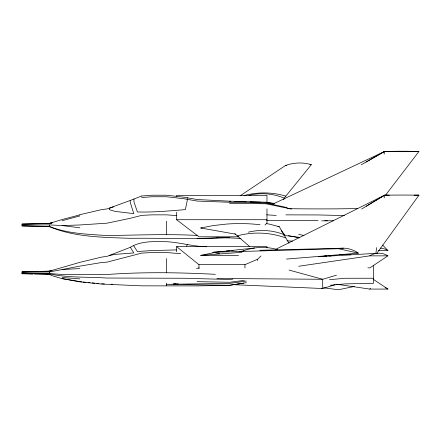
<?xml version="1.0" encoding="UTF-8"?>
<svg xmlns="http://www.w3.org/2000/svg" width="441" height="441" viewBox="0 0 441 441"><rect width="100%" height="100%" fill="white"/><g stroke="black" fill="none" stroke-linecap="round" stroke-linejoin="round"><path stroke-width="0.66" d="M375.804 253.724L376.719 247.599M384.144 197.915L384.552 195.198L395.864 195.071A279.313 72.291 0 0 1 407.638 195.071L418.95 195.198L376.801 253.421M384.128 154.163L384.552 151.461L395.864 151.263A279.313 112.714 0 0 1 407.638 151.263L418.95 151.461L385.186 195.644M186.626 246.15L187.397 244.446M284.125 198.241L311.335 164.675L309.973 164.719M176.587 251.817L176.587 246.618L198.963 264.666L244.942 264.666L257.527 259.286L261.006 255.967M283.37 199.718L284.803 198.389A53.102 49.739 0 0 0 248.967 195.341M264.986 224.982L266.976 223.185L266.976 208.907M240.169 195.765L285.492 165.513A38.83 36.217 -14.8 0 1 311.335 164.675M298.717 266.259L369.74 255.852L387.931 255.852L369.922 267.847L367.871 267.847M361.648 209.034L384.552 195.198L389.37 195.198M366.344 206.206L384.552 195.198L388.411 195.253M366.074 162.034L384.552 151.461L418.95 151.461L407.638 151.66A279.313 112.714 0 0 1 395.864 151.66L384.552 151.461L272.836 204.095M361.306 164.785L384.552 151.461M275.818 249.275L384.552 195.198M133.965 199.018L133.965 201.868L137.377 211.956C153.396 212.441 169.427 210.892 185.391 209.624L187.227 200.6L187.227 197.75M141.704 195.997L130.492 200.368A8.159 1.279 69 0 0 130.481 203.174L133.794 213.637L115.145 211.399L109.362 209.69L109.362 208.279L113.48 206.901M130.023 247.434L107.097 256.348L101.606 257.097L79.865 262.351L49.497 271.138L22.05 271.832L22.05 273.817M130.023 200.556L107.097 208.918L101.606 209.624L79.865 214.69M109.362 255.466L115.145 254.374L133.794 252.936L130.492 247.418A8.159 0.821 67.9 0 0 130.266 247.329C141.285 240.588 154.267 241.646 166.626 241.707C180.088 242.423 193.086 246.596 206.564 246.734M223.427 237.473C192.326 239.402 161.163 237.931 130.023 238.316C103.023 237.308 74.777 237.264 49.497 226.707L22.05 225.99L22.05 224.039L49.497 223.372L62.109 219.535L79.865 214.866M49.497 271.154L52.049 270.322M49.497 223.372L52.049 222.562M335.188 284.688L322.707 288.519L233.383 284.677M336.5 275.167L322.707 279.285L216.889 278.486M51.41 270.653L49.497 271.215L40.578 271.43M52.049 222.81L49.497 223.499L22.05 224.116M62.109 220.698L79.865 215.936M49.497 271.303L51.41 270.791M238.52 255.378L200.716 255.378L215.247 252.406M49.497 223.604L52.049 223.003M235.841 234.204L200.716 228.008L213.29 225.566L226.442 224.078A161.461 143.733 0 0 1 253.349 224.078L259.981 224.701M196.559 268.486L199.244 267.924M354.382 286.435L338.412 289.759L323.413 287.78M180.672 253.691L166.626 252.555L151.996 252.555L141.704 253.106L107.097 262.125L101.606 262.533L79.865 266.121L49.497 271.954L22.05 272.306M243.675 283.122L229.502 285.31L197.121 285.9L141.704 285.845L101.606 284.054L79.865 281.865L62.109 278.574M246.376 282.703L229.502 285.272L166.626 284.329L229.502 283.392L246.376 281.082M217.854 252.026L219.811 251.739M318.424 256.712L377.231 253.277M219.59 253.784L212.898 252.274L219.872 251.568A93.867 70.378 77.7 0 1 223.416 251.574M244.353 280.36L229.502 282.284L197.121 281.65M232.876 279.103L229.502 279.484L184.013 278.26L107.097 278.039C87.913 276.838 68.399 277.891 49.497 273.916L22.05 273.453M221.139 251.607L254.639 247.985M329.532 279.688L345.077 278.26L373.439 278.238M330.204 285.255L345.077 283.888L373.439 283.315L373.439 265.769M286.529 259.071L358.379 253.14A38.83 29.382 77.3 0 0 338.412 248.713L212.898 252.274M200.716 255.378L241.938 252.302M141.704 196.002L151.996 195.22L166.626 195.22L184.013 197.215L197.121 199.53L229.502 201.173L265.951 202.21L273.916 204.04M141.704 197.535L151.996 196.752L166.626 196.752L184.013 198.748L197.121 201.057L229.502 202.265L265.951 202.976L287.19 207.612M173.478 283.921L175.535 283.8M62.109 269.517L79.865 268.58M323.529 256.16L326.538 256.017M173.478 284.015L178.274 283.789M321.676 220.858L333.512 220.743M22.05 224.938L49.497 224.91L62.109 225.56L79.865 224.971L107.097 223.168L130.023 218.345L141.704 215.373L151.996 214.85L166.626 214.85L176.659 215.616M285.492 165.513L286.854 165.469M197.121 238.686L229.502 237.749M259.854 250.284L343.401 248.178M22.05 271.877L38.516 271.48M176.417 249.898L151.996 250.582L137.377 251.497L133.722 245.88M357.64 208.587L338.947 208.83A904.971 365.198 0 0 1 300.801 208.83L287.405 208.67M415.091 195.253L418.95 195.198L414.132 195.198M176.587 212.286L176.587 219.712L266.976 219.712M200.716 228.008L202.088 228.008M197.121 235.433C167.117 233.851 137.107 235.136 107.097 235.555C87.77 234.232 67.682 233.774 49.497 226.431L22.05 225.825M283.442 234.915L284.803 234.915L281.121 230.478M238.763 236.806L198.963 236.806L176.587 219.712M176.587 246.618L266.976 246.618L266.976 247.919M378.499 250.554L387.931 250.554L382.716 245.135M215.335 274.319C179.283 272.466 143.132 271.849 107.097 274.511L62.109 274.506L49.497 273.497L22.05 273.211M336.599 284.213L369.74 289.075L387.931 289.075L373.301 279.329M285.834 214.861L318.038 214.938L344.399 215.588M266.645 220.434L318.038 220.555M339.62 254.678L351.014 254.766M229.502 203.307L265.951 203.781L291.556 209.084M24.795 273.64L33.031 273.806M46.752 274.082L49.497 274.137M324.763 220.72L327.431 220.787M22.05 273.773L33.031 274.043M34.404 274.082L49.497 274.456L52.049 275.642L62.109 278.662L81.905 281.909M324.763 256.1L326.764 256.155M111.143 284.225L112.494 284.258M229.502 201.278L230.875 201.316M234.314 201.421L246.006 201.763M250.13 201.89L260.449 202.193M277.935 226.68L279.296 226.729L283.365 233.791M328.909 255.907L330.882 256M216.889 237.225L240.94 238.465M286.975 240.841L292.477 241.122M266.634 214.828L276.215 215.412M101.606 283.778L104.352 283.943M62.109 277.494L79.865 278.894M83.261 282.042L85.978 282.295M88.018 282.488L90.058 282.681M92.097 282.874L94.815 283.133M96.849 283.326L98.889 283.519M284.087 235.411L299.704 237.374M62.109 225.56L79.865 227.799M274.186 203.499L270.3 202.772A93.867 87.632 -13.1 0 0 266.364 202.221M288.48 235.665L299.219 237.864M338.412 248.713L358.379 253.14M265.951 202.358L273.249 204.029M298.629 234.303L303.998 235.527M321.368 288.205L322.707 288.519L322.707 279.285L289.064 270.068M279.296 226.729L270.3 224.342A93.867 83.283 10.1 0 0 266.364 223.565M234.794 233.719L249.76 246.657M284.043 234.965L289.026 243.162M266.976 202.926L266.976 195.402L176.587 195.402L176.587 196.752M257.527 259.286L257.527 260.587M244.942 264.666L244.942 267.913M198.963 264.666L198.963 268.563M166.626 221.206L166.626 234.645M166.626 258.514L166.626 272.698M166.626 283.012L166.626 285.652M49.497 224.91L49.497 226.724M49.497 271.954L49.497 274.539M243.895 195.584A72.726 67.831 -14.8 0 1 285.735 196.091M380.44 248.118A16.455 15.055 0 0 1 387.931 250.554M248.344 232.164A53.102 47.27 0 0 1 284.798 234.926M237.335 235.869A72.726 64.463 11.5 0 1 285.735 237.908M369.74 255.852A16.455 15.893 0 0 1 387.931 255.852M369.74 289.075A16.455 15.893 0 0 1 370.655 288.53M385.098 287.62A16.455 15.893 0 0 1 387.931 289.075M243.449 250.841A53.102 51.999 0 0 1 277.593 249.628M226.442 251.061A161.461 158.104 0 0 1 229.794 250.819M231.812 250.709A161.461 158.104 0 0 1 233.151 250.648M239.557 251.568A72.726 55.037 77.3 0 1 243.873 250.841"/></g></svg>
